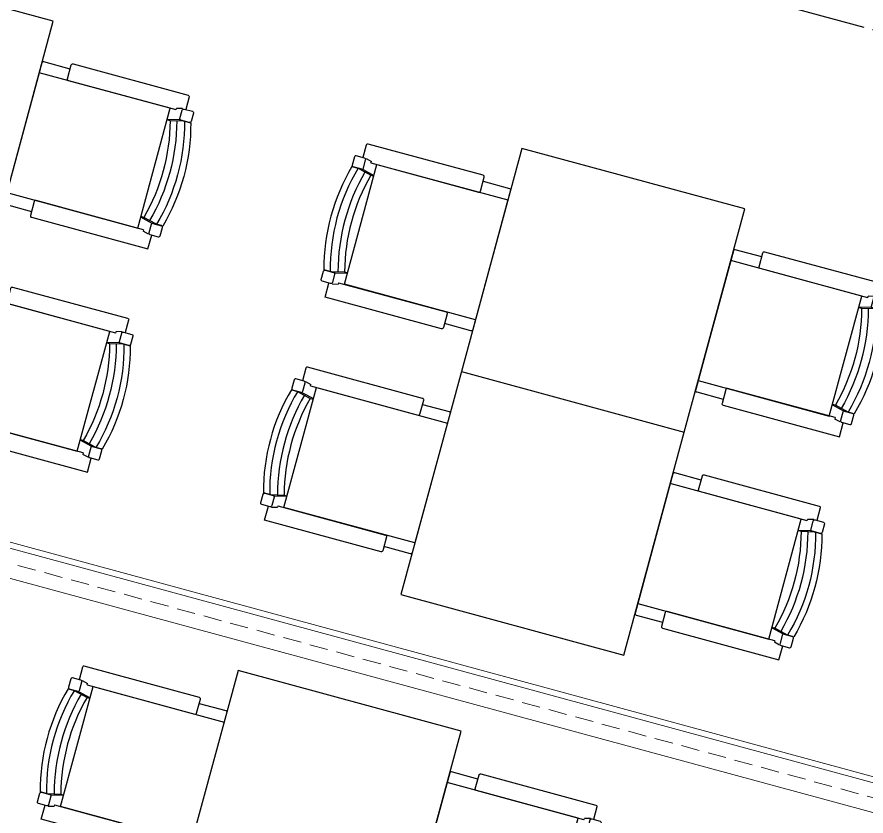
# Model space of a CAD drawing. Header units: millimetres. Extents: x 24907 to 30960, y 3978 to 9944.
# Drawn here: x 27819.2 to 28113.3, y 6630.4 to 6906.9 of the extents above; entities that cross this region are included whole.
import ezdxf

# ---------------------------------------------------------------- set-up
doc = ezdxf.new("R2010")
doc.units = ezdxf.units.MM
doc.set_wipeout_variables(frame=1)
doc.linetypes.add('ACAD_ISO08W100', pattern=[36, 24, -3, 6, -3])
doc.linetypes.add('HIDDEN', pattern=[9.525, 6.35, -3.175])
for name, color, linetype in [('200-EquipBorder-2d', 9, 'Continuous'), ('A-tefris', 31, 'Continuous'), ('A-wipeout', 120, 'Continuous')]:
    doc.layers.add(name, color=color, linetype=linetype)
for name, color, linetype, lineweight in [('apn', 100, 'Continuous', 20), ('p1', 8, 'HIDDEN', 13), ('pr1', 181, 'Continuous', 13)]:
    doc.layers.add(name, color=color, linetype=linetype, lineweight=lineweight)

# ---------------------------------------------------------------- blocks, each defined once
blk = doc.blocks.new('sandalye-01-p')
blk.add_wipeout([(57.69, 0), (57.22, 8.05), (55.16, 18.5), (54.66, 18.5), (55.16, 19), (55.16, 22), (54.66, 22.5), (52.29, 22.5), (52.29, 27.5), (10.5, 27.5), (10, 27), (10, 25.5), (0.5, 25.5), (0, 25), (0, -25), (0.5, -25.5), (10, -25.5), (10, -27), (10.5, -27.5), (51.79, -27.5), (52.29, -27), (52.29, -22.5), (54.66, -22.5), (55.16, -22), (55.16, -19), (54.66, -18.5), (55.16, -18.5), (56.84, -10.79)])
for p, q in [((51.17, 22.5), (49.13, 22.01)), ((49.13, 21.5), (49.13, 22.01)), ((51.17, 18.5), (47, 17.5)), ((52.91, 18.5), (48.06, 17.34)), ((51.17, 18.5), (55.16, 18.5)), ((48.06, 17.34), (47, 17.34)), ((48.06, -17.33), (47, -17.33)), ((51.17, -18.5), (47, -17.5)), ((52.95, -18.5, 0), (48.06, -17.33, 0)), ((51.17, -18.5), (55.16, -18.5)), ((49.13, -21.5), (49.13, -22.01)), ((51.17, -22.5), (49.13, -22.01)), ((51.17, -22.5), (49.13, -22.01))]:
    blk.add_line(p, q)
for points in [[(49.13, 21.5), (10.5, 21.5, -0.414214), (10, 22), (10, 27, -0.414214), (10.5, 27.5), (52.29, 27.5), (52.29, 22.5)], [(10, -25.5), (0.5, -25.5, -0.414214), (0, -25), (0, 25, -0.414214), (0.5, 25.5), (10, 25.5)], [(49.13, -21.5), (10.5, -21.5, 0.414214), (10, -22), (10, -27, 0.414214), (10.5, -27.5), (51.79, -27.5, 0.414214), (52.29, -27), (52.29, -22.5)]]:
    blk.add_lwpolyline(points, format="xyb")
blk.add_lwpolyline([(0, -21.5), (0, 21.5), (47, 21.5), (47, -21.5)], close=True)
for points in [[(51.67, 22.5), (54.66, 22.5, -0.414214), (55.16, 22), (55.16, 19, -0.414214), (54.66, 18.5), (51.67, 18.5, -0.414214), (51.17, 19), (51.17, 22, -0.414214)], [(51.67, -22.5), (54.66, -22.5, 0.414214), (55.16, -22), (55.16, -19, 0.414214), (54.66, -18.5), (51.67, -18.5, 0.414214), (51.17, -19), (51.17, -22, 0.414214)]]:
    blk.add_lwpolyline(points, format="xyb", close=True)
for centre, radius, start, end in [((-16.19, 0, 0), 68.85, 344.9605, 15.0473), ((-15.19, 0, 0), 68.85, 15.5809, 15.5887), ((-12.16, 0), 67.65, 344.1276, 15.8724), ((-11.16, 0), 68.85, 344.4113, 15.5887), ((-17.33, 0), 67.65, 345.1598, 14.8482)]:
    blk.add_arc(centre, radius, start, end)
blk = doc.blocks.new('masa-01-p')
at = {"xscale": -1}
for p in [(-40, -40), (-40, -120)]:
    blk.add_blockref('sandalye-01-p', p, dxfattribs=at)
for p in [(40, -40), (40, -120)]:
    blk.add_blockref('sandalye-01-p', p)
blk.add_wipeout([(-40, 0), (40, 0), (40, -80), (-40, -80)]).dxf.layer = 'A-wipeout'
blk.add_lwpolyline([(-40, 0), (40, 0), (40, -80), (-40, -80)], close=True)
blk.add_wipeout([(-40, -80), (40, -80), (40, -160), (-40, -160)]).dxf.layer = 'A-wipeout'
blk.add_lwpolyline([(-40, -80), (40, -80), (40, -160), (-40, -160)], close=True)

msp = doc.modelspace()

# ---------------------------------------------------------------- linework, layer by layer
at = {"layer": 'apn'}
for points in [[(27786.05, 6731.36), (28152.79, 6631.84)], [(27786.58, 6733.29), (28153.31, 6633.77)]]:
    msp.add_lwpolyline(points, dxfattribs=at)
at = {"layer": 'p1'}
msp.add_lwpolyline([(29158.6, 6353.72), (26248.83, 7143.34)], dxfattribs=at)
at = {"layer": 'pr1'}
msp.add_line((27550.4, 6784.95), (29128.33, 6356.75), dxfattribs=at)

# ---------------------------------------------------------------- next in the draw order: block references
at = {"layer": 'A-tefris', "ltscale": 100, "xscale": -1, "rotation": 164.8172531391941}
for p in [(27751.28, 6761.52), (27990.78, 6696.53)]:
    msp.add_blockref('masa-01-p', p, dxfattribs=at)

# ---------------------------------------------------------------- next in the draw order: linework, layer by layer
at = {"layer": '200-EquipBorder-2d', "linetype": 'ACAD_ISO08W100'}
msp.add_lwpolyline([(28019.79, 6928.07), (28449.72, 6813.62), (28485.74, 6948.91), (28055.81, 7063.36)], close=True, dxfattribs=at)

# ---------------------------------------------------------------- next in the draw order: block references
at = {"layer": 'A-tefris', "ltscale": 100, "xscale": -1, "rotation": 164.8172531391941}
msp.add_blockref('masa-01-p', (27892.5, 6515.84), dxfattribs=at)

doc.saveas('drawing.dxf')
